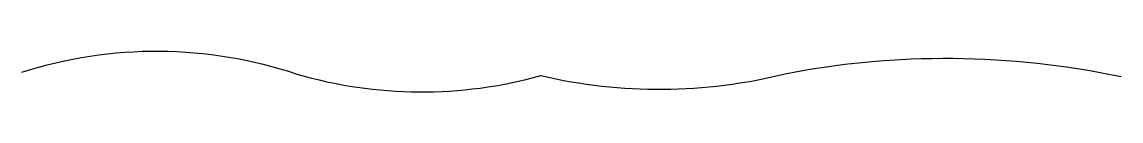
# Model space of a CAD drawing. Header units: metres. Extents: x 0 to 360, y 90 to 103.
import ezdxf

# ---------------------------------------------------------------- set-up
doc = ezdxf.new("R2010")
doc.units = ezdxf.units.M

msp = doc.modelspace()

# ---------------------------------------------------------------- linework, layer by layer
msp.add_lwpolyline([(0, 96.4, -0.16), (90, 95.8, 0.14), (170, 95.3, 0.12), (250, 95.9, -0.1), (360, 95)], format="xyb")

doc.saveas('drawing.dxf')
